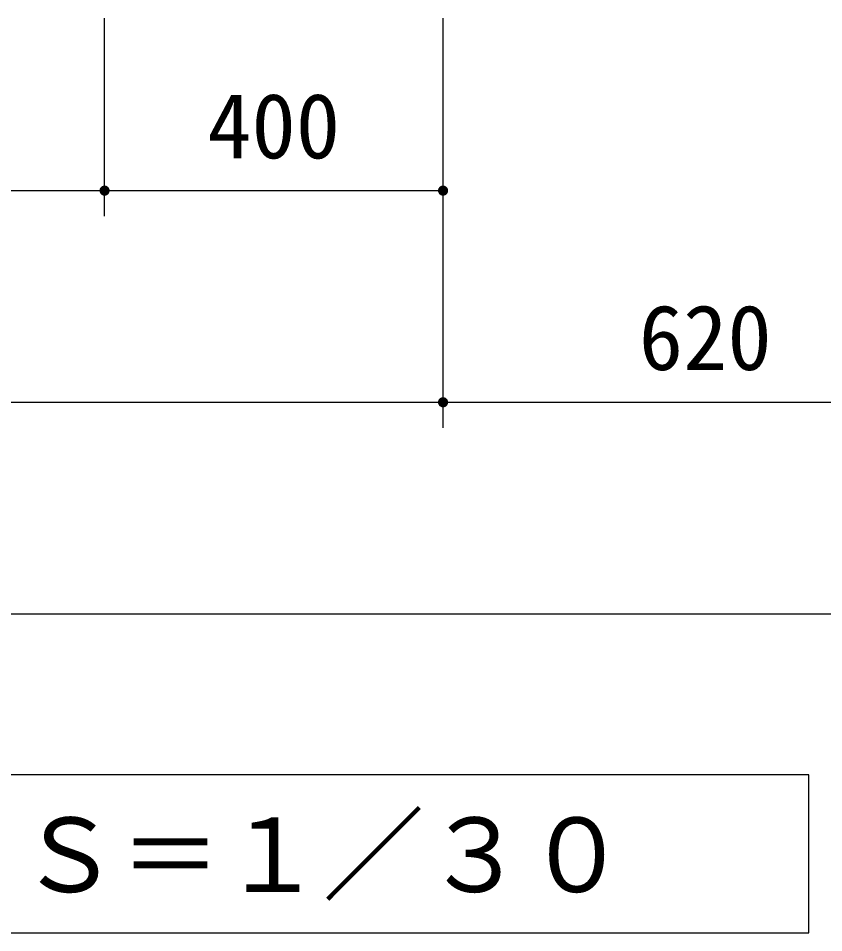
# Model space of a CAD drawing. Units: millimetres, scale not verified. Extents: x -8910 to 8910, y -6308 to 6308.
# Drawn here: x -4522 to -3571, y -4872 to -3792 of the extents above; entities that cross this region are included whole.
import ezdxf
from ezdxf.enums import TextEntityAlignment as Align

# ---------------------------------------------------------------- set-up
doc = ezdxf.new("R2010")
doc.units = ezdxf.units.MM
doc.header["$LTSCALE"] = 30
doc.layers.add('0-3_空気管', color=3, linetype='Continuous', lineweight=25)
doc.layers.add('0-5_製作', color=5, linetype='Continuous', lineweight=25)
doc.styles.add('ＭＳ ゴシック', font='')
doc.styles.get('ＭＳ ゴシック').set_extended_font_data('MS Gothic')

msp = doc.modelspace()

# ---------------------------------------------------------------- linework, layer by layer
at = {"layer": '0-3_空気管', "color": 2}
for p, q in [((-4820.4, -3995.65), (-4420.42, -3995.65)), ((-4420.42, -3995.65), (-4020.4, -3995.65)), ((-6230.4, -4245.65), (-4020.4, -4245.65)), ((-4020.4, -4245.65), (-3400.4, -4245.65)), ((-6290.4, -4495.65), (-3290.4, -4495.65))]:
    msp.add_line(p, q, dxfattribs=at)
at = {"layer": '0-3_空気管'}
msp.add_lwpolyline([(-3588.05, -4685.93), (-5617.38, -4685.93), (-5617.38, -4872.23), (-3588.05, -4872.23)], close=True, dxfattribs=at)
at = {"layer": '0-5_製作', "color": 2}
for p, q in [((-4420.42, -4025.65), (-4420.42, -3792.07)), ((-4020.4, -4025.65), (-4020.4, -3792.07)), ((-4020.4, -4275.65), (-4020.4, -3995.65))]:
    msp.add_line(p, q, dxfattribs=at)
at = {"layer": '0-5_製作'}
for points in [[(-4426.4, -3995.28), (-4420.42, -3995.65), (-4426.42, -3995.65)], [(-4426.42, -3995.65), (-4421.54, -4001.55), (-4426.37, -3996.4)], [(-4426.42, -3995.65), (-4420.79, -4001.64), (-4421.54, -4001.55)], [(-4420.42, -3995.65), (-4420.79, -4001.64), (-4426.42, -3995.65)], [(-4426.31, -3994.53), (-4420.42, -3995.65), (-4426.4, -3995.28)], [(-4426.37, -3996.4), (-4422.27, -4001.36), (-4426.23, -3997.14)], [(-4426.37, -3996.4), (-4421.54, -4001.55), (-4422.27, -4001.36)], [(-4426.12, -3993.8), (-4420.42, -3995.65), (-4426.31, -3994.53)], [(-4425.84, -3993.1), (-4420.42, -3995.65), (-4426.12, -3993.8)], [(-4425.48, -3992.44), (-4420.42, -3995.65), (-4425.84, -3993.1)], [(-4425.04, -3991.83), (-4420.42, -3995.65), (-4425.48, -3992.44)], [(-4424.52, -3991.28), (-4420.42, -3995.65), (-4425.04, -3991.83)], [(-4423.94, -3990.8), (-4420.42, -3995.65), (-4424.52, -3991.28)], [(-4423.94, -3990.8), (-4420.42, -3989.65), (-4420.42, -3995.65)], [(-4423.31, -3990.39), (-4420.42, -3989.65), (-4423.94, -3990.8)], [(-4422.62, -3990.07), (-4420.42, -3989.65), (-4423.31, -3990.39)], [(-4421.91, -3989.84), (-4420.42, -3989.65), (-4422.62, -3990.07)], [(-4421.17, -3989.7), (-4420.42, -3989.65), (-4421.91, -3989.84)], [(-4420.42, -3995.65), (-4420.42, -4001.65), (-4420.79, -4001.64)], [(-4420.42, -3989.65), (-4414.42, -3995.65), (-4420.42, -3995.65)], [(-4420.04, -3989.66), (-4414.42, -3995.65), (-4420.42, -3989.65)], [(-4420.42, -3995.65), (-4419.66, -4001.6), (-4420.42, -4001.65)], [(-4420.42, -3995.65), (-4418.92, -4001.46), (-4419.66, -4001.6)], [(-4420.42, -3995.65), (-4418.21, -4001.23), (-4418.92, -4001.46)], [(-4420.42, -3995.65), (-4417.52, -4000.91), (-4418.21, -4001.23)], [(-4420.42, -3995.65), (-4416.89, -4000.51), (-4417.52, -4000.91)], [(-4420.42, -3995.65), (-4416.31, -4000.03), (-4416.89, -4000.51)], [(-4414.42, -3995.65), (-4416.31, -4000.03), (-4420.42, -3995.65)], [(-4419.29, -3989.76), (-4414.42, -3995.65), (-4420.04, -3989.66)], [(-4419.29, -3989.76), (-4414.46, -3994.9), (-4414.42, -3995.65)], [(-4418.56, -3989.95), (-4414.46, -3994.9), (-4419.29, -3989.76)], [(-4418.56, -3989.95), (-4414.6, -3994.16), (-4414.46, -3994.9)], [(-4417.86, -3990.22), (-4414.6, -3994.16), (-4418.56, -3989.95)], [(-4417.86, -3990.22), (-4414.84, -3993.44), (-4414.6, -3994.16)], [(-4417.2, -3990.59), (-4414.84, -3993.44), (-4417.86, -3990.22)], [(-4417.2, -3990.59), (-4415.16, -3992.76), (-4414.84, -3993.44)], [(-4416.59, -3991.03), (-4415.16, -3992.76), (-4417.2, -3990.59)], [(-4416.59, -3991.03), (-4415.56, -3992.13), (-4415.16, -3992.76)], [(-4416.04, -3991.54), (-4415.56, -3992.13), (-4416.59, -3991.03)], [(-4414.42, -3995.65), (-4415.79, -3999.48), (-4416.31, -4000.03)], [(-4414.42, -3995.65), (-4415.35, -3998.87), (-4415.79, -3999.48)], [(-4414.42, -3995.65), (-4414.99, -3998.21), (-4415.35, -3998.87)], [(-4414.42, -3995.65), (-4414.71, -3997.51), (-4414.99, -3998.21)], [(-4414.42, -3995.65), (-4414.52, -3996.78), (-4414.71, -3997.51)], [(-4414.42, -3995.65), (-4414.43, -3996.03), (-4414.52, -3996.78)], [(-4026.39, -3995.28), (-4020.4, -3995.65), (-4026.4, -3995.65)], [(-4026.4, -3995.65), (-4020.78, -4001.64), (-4026.36, -3996.4)], [(-4026.4, -3995.65), (-4020.4, -4001.65), (-4020.78, -4001.64)], [(-4020.4, -3995.65), (-4020.4, -4001.65), (-4026.4, -3995.65)], [(-4026.3, -3994.53), (-4020.4, -3995.65), (-4026.39, -3995.28)], [(-4026.36, -3996.4), (-4021.53, -4001.55), (-4026.21, -3997.14)], [(-4026.36, -3996.4), (-4020.78, -4001.64), (-4021.53, -4001.55)], [(-4026.11, -3993.8), (-4020.4, -3995.65), (-4026.3, -3994.53)], [(-4025.83, -3993.1), (-4020.4, -3995.65), (-4026.11, -3993.8)], [(-4025.47, -3992.44), (-4020.4, -3995.65), (-4025.83, -3993.1)], [(-4025.03, -3991.83), (-4020.4, -3995.65), (-4025.47, -3992.44)], [(-4024.51, -3991.28), (-4020.4, -3995.65), (-4025.03, -3991.83)], [(-4024.51, -3991.28), (-4020.4, -3989.65), (-4020.4, -3995.65)], [(-4023.93, -3990.8), (-4020.4, -3989.65), (-4024.51, -3991.28)], [(-4023.29, -3990.39), (-4020.4, -3989.65), (-4023.93, -3990.8)], [(-4022.61, -3990.07), (-4020.4, -3989.65), (-4023.29, -3990.39)], [(-4021.89, -3989.84), (-4020.4, -3989.65), (-4022.61, -3990.07)], [(-4021.15, -3989.7), (-4020.4, -3989.65), (-4021.89, -3989.84)], [(-4020.4, -3989.65), (-4014.4, -3995.65), (-4020.4, -3995.65)], [(-4020.03, -3989.66), (-4014.4, -3995.65), (-4020.4, -3989.65)], [(-4020.4, -3995.65), (-4019.65, -4001.6), (-4020.4, -4001.65)], [(-4020.4, -3995.65), (-4018.91, -4001.46), (-4019.65, -4001.6)], [(-4020.4, -3995.65), (-4018.19, -4001.23), (-4018.91, -4001.46)], [(-4020.4, -3995.65), (-4017.51, -4000.91), (-4018.19, -4001.23)], [(-4020.4, -3995.65), (-4016.88, -4000.51), (-4017.51, -4000.91)], [(-4020.4, -3995.65), (-4016.3, -4000.03), (-4016.88, -4000.51)], [(-4020.4, -3995.65), (-4015.78, -3999.48), (-4016.3, -4000.03)], [(-4014.4, -3995.65), (-4015.78, -3999.48), (-4020.4, -3995.65)], [(-4020.03, -3989.66), (-4014.45, -3994.9), (-4014.4, -3995.65)], [(-4019.28, -3989.76), (-4014.45, -3994.9), (-4020.03, -3989.66)], [(-4019.28, -3989.76), (-4014.59, -3994.16), (-4014.45, -3994.9)], [(-4018.55, -3989.95), (-4014.59, -3994.16), (-4019.28, -3989.76)], [(-4018.55, -3989.95), (-4014.82, -3993.44), (-4014.59, -3994.16)], [(-4017.85, -3990.22), (-4014.82, -3993.44), (-4018.55, -3989.95)], [(-4017.85, -3990.22), (-4015.14, -3992.76), (-4014.82, -3993.44)], [(-4017.19, -3990.59), (-4015.14, -3992.76), (-4017.85, -3990.22)], [(-4017.19, -3990.59), (-4015.55, -3992.13), (-4015.14, -3992.76)], [(-4016.58, -3991.03), (-4015.55, -3992.13), (-4017.19, -3990.59)], [(-4016.58, -3991.03), (-4016.03, -3991.54), (-4015.55, -3992.13)], [(-4014.4, -3995.65), (-4015.34, -3998.87), (-4015.78, -3999.48)], [(-4014.4, -3995.65), (-4014.97, -3998.21), (-4015.34, -3998.87)], [(-4014.4, -3995.65), (-4014.7, -3997.51), (-4014.97, -3998.21)], [(-4014.4, -3995.65), (-4014.51, -3996.78), (-4014.7, -3997.51)], [(-4014.4, -3995.65), (-4014.41, -3996.03), (-4014.51, -3996.78)], [(-4426.23, -3997.14), (-4422.97, -4001.08), (-4425.99, -3997.86)], [(-4426.23, -3997.14), (-4422.27, -4001.36), (-4422.97, -4001.08)], [(-4425.99, -3997.86), (-4423.63, -4000.72), (-4425.67, -3998.54)], [(-4425.99, -3997.86), (-4422.97, -4001.08), (-4423.63, -4000.72)], [(-4425.67, -3998.54), (-4424.24, -4000.28), (-4425.27, -3999.18)], [(-4425.67, -3998.54), (-4423.63, -4000.72), (-4424.24, -4000.28)], [(-4425.27, -3999.18), (-4424.24, -4000.28), (-4424.79, -3999.76)], [(-4026.21, -3997.14), (-4022.26, -4001.36), (-4025.98, -3997.86)], [(-4026.21, -3997.14), (-4021.53, -4001.55), (-4022.26, -4001.36)], [(-4025.98, -3997.86), (-4022.96, -4001.08), (-4025.66, -3998.54)], [(-4025.98, -3997.86), (-4022.26, -4001.36), (-4022.96, -4001.08)], [(-4025.66, -3998.54), (-4023.62, -4000.72), (-4025.26, -3999.18)], [(-4025.66, -3998.54), (-4022.96, -4001.08), (-4023.62, -4000.72)], [(-4025.26, -3999.18), (-4024.23, -4000.28), (-4024.78, -3999.76)], [(-4025.26, -3999.18), (-4023.62, -4000.72), (-4024.23, -4000.28)], [(-4026.3, -4244.53), (-4020.4, -4245.65), (-4026.39, -4245.28)], [(-4026.11, -4243.8), (-4020.4, -4245.65), (-4026.3, -4244.53)], [(-4025.83, -4243.1), (-4020.4, -4245.65), (-4026.11, -4243.8)], [(-4025.47, -4242.44), (-4020.4, -4245.65), (-4025.83, -4243.1)], [(-4025.03, -4241.83), (-4020.4, -4245.65), (-4025.47, -4242.44)], [(-4024.51, -4241.28), (-4020.4, -4245.65), (-4025.03, -4241.83)], [(-4024.51, -4241.28), (-4020.4, -4239.65), (-4020.4, -4245.65)], [(-4023.93, -4240.8), (-4020.4, -4239.65), (-4024.51, -4241.28)], [(-4023.29, -4240.39), (-4020.4, -4239.65), (-4023.93, -4240.8)], [(-4022.61, -4240.07), (-4020.4, -4239.65), (-4023.29, -4240.39)], [(-4021.89, -4239.84), (-4020.4, -4239.65), (-4022.61, -4240.07)], [(-4021.15, -4239.7), (-4020.4, -4239.65), (-4021.89, -4239.84)], [(-4020.4, -4239.65), (-4014.4, -4245.65), (-4020.4, -4245.65)], [(-4020.4, -4239.65), (-4014.45, -4244.9), (-4014.4, -4245.65)], [(-4020.03, -4239.66), (-4014.45, -4244.9), (-4020.4, -4239.65)], [(-4019.28, -4239.76), (-4014.45, -4244.9), (-4020.03, -4239.66)], [(-4019.28, -4239.76), (-4014.59, -4244.16), (-4014.45, -4244.9)], [(-4018.55, -4239.95), (-4014.59, -4244.16), (-4019.28, -4239.76)], [(-4018.55, -4239.95), (-4014.82, -4243.44), (-4014.59, -4244.16)], [(-4017.85, -4240.22), (-4014.82, -4243.44), (-4018.55, -4239.95)], [(-4017.85, -4240.22), (-4015.14, -4242.76), (-4014.82, -4243.44)], [(-4017.19, -4240.59), (-4015.14, -4242.76), (-4017.85, -4240.22)], [(-4017.19, -4240.59), (-4015.55, -4242.13), (-4015.14, -4242.76)], [(-4016.58, -4241.03), (-4015.55, -4242.13), (-4017.19, -4240.59)], [(-4016.58, -4241.03), (-4016.03, -4241.54), (-4015.55, -4242.13)], [(-4026.39, -4245.28), (-4020.4, -4245.65), (-4026.4, -4245.65)], [(-4026.4, -4245.65), (-4020.78, -4251.64), (-4026.36, -4246.4)], [(-4026.4, -4245.65), (-4020.4, -4251.65), (-4020.78, -4251.64)], [(-4026.4, -4245.65), (-4020.4, -4245.65), (-4020.4, -4251.65)], [(-4026.36, -4246.4), (-4021.53, -4251.55), (-4026.21, -4247.14)], [(-4026.36, -4246.4), (-4020.78, -4251.64), (-4021.53, -4251.55)], [(-4026.21, -4247.14), (-4022.26, -4251.36), (-4025.98, -4247.86)], [(-4026.21, -4247.14), (-4021.53, -4251.55), (-4022.26, -4251.36)], [(-4025.98, -4247.86), (-4022.96, -4251.08), (-4025.66, -4248.54)], [(-4025.98, -4247.86), (-4022.26, -4251.36), (-4022.96, -4251.08)], [(-4025.66, -4248.54), (-4023.62, -4250.72), (-4025.26, -4249.18)], [(-4025.66, -4248.54), (-4022.96, -4251.08), (-4023.62, -4250.72)], [(-4025.26, -4249.18), (-4024.23, -4250.28), (-4024.78, -4249.76)], [(-4025.26, -4249.18), (-4023.62, -4250.72), (-4024.23, -4250.28)], [(-4020.4, -4245.65), (-4019.65, -4251.6), (-4020.4, -4251.65)], [(-4020.4, -4245.65), (-4018.91, -4251.46), (-4019.65, -4251.6)], [(-4020.4, -4245.65), (-4018.19, -4251.23), (-4018.91, -4251.46)], [(-4020.4, -4245.65), (-4017.51, -4250.91), (-4018.19, -4251.23)], [(-4020.4, -4245.65), (-4016.88, -4250.51), (-4017.51, -4250.91)], [(-4020.4, -4245.65), (-4016.3, -4250.03), (-4016.88, -4250.51)], [(-4020.4, -4245.65), (-4015.78, -4249.48), (-4016.3, -4250.03)], [(-4014.4, -4245.65), (-4015.78, -4249.48), (-4020.4, -4245.65)], [(-4014.4, -4245.65), (-4015.34, -4248.87), (-4015.78, -4249.48)], [(-4014.4, -4245.65), (-4014.97, -4248.21), (-4015.34, -4248.87)], [(-4014.4, -4245.65), (-4014.7, -4247.51), (-4014.97, -4248.21)], [(-4014.4, -4245.65), (-4014.51, -4246.78), (-4014.7, -4247.51)], [(-4014.4, -4245.65), (-4014.41, -4246.03), (-4014.51, -4246.78)]]:
    msp.add_solid(points, dxfattribs=at)

# ---------------------------------------------------------------- texts
at = {"layer": '0-3_空気管', "color": 4, "style": 'ＭＳ ゴシック'}
for s, height, p in [('400', 76.98, (-4299.16, -3980.65)), ('620', 76.98, (-3789.15, -4230.65)), ('Ｓ＝１／３０', 87.98, (-4522.58, -4850.53))]:
    msp.add_text(s, height=height, dxfattribs=at).set_placement(p, align=Align.BOTTOM_LEFT)

doc.saveas('drawing.dxf')
